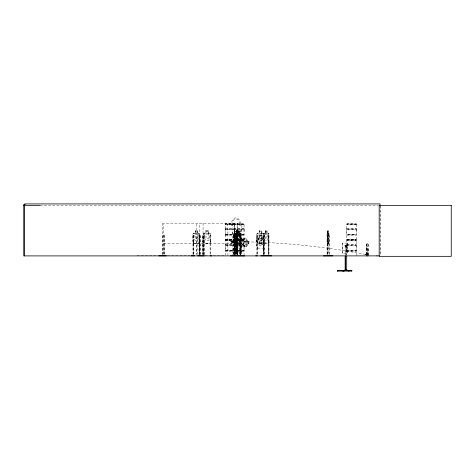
<?xml version="1.0" encoding="UTF-8"?>
<svg xmlns="http://www.w3.org/2000/svg" width="475" height="475" viewBox="0 0 475 475"><rect width="100%" height="100%" fill="white"/><g stroke="black" fill="none" stroke-linecap="round" stroke-linejoin="round"><path stroke-width="0.36" stroke-dasharray="2.38 1.78" d="M225.227 247.908L225.221 251.103M244.138 229.027L244.031 234.223L225.203 234.223L225.227 231.883M227.822 245.171L227.917 250.301L227.917 247.908M227.917 244.625L227.917 231.883M232.328 231.883L232.328 250.301L232.328 247.908M234.519 231.883L234.519 250.301L234.519 247.908M234.721 247.908L234.84 245.047M234.721 231.883L234.834 224.04M237.429 247.908L237.536 234.745M237.429 231.883L237.447 224.093M241.84 247.908L241.852 229.544M241.84 231.883L241.84 223.885M244.031 247.908L244.031 234.252M244.031 231.883L244.031 229.544L225.203 229.544L225.215 234.223M346.833 247.908L346.833 250.272L346.714 245.148L346.774 246.466L345.076 246.466L345.076 245.142L346.774 245.142L346.738 234.822L356.44 234.822L356.434 224.01M346.833 231.883L346.768 234.525L356.404 234.525M356.339 247.908L356.428 234.846M356.339 231.883L356.339 229.544L346.821 229.544L346.821 234.223L356.345 234.252M236.853 238.082L236.764 254.493M236.865 240.783L237.268 243.23L237.708 240.736M240.605 243.23L240.552 230.612M240.712 240.724L240.688 243.23L233.902 243.23L233.427 240.736L233.445 234.003L233.938 233.118L234.911 233.118M366.878 255.14L366.967 248.591A1.698 0.439 -90 0 0 366.878 245.919L366.712 243.265L366.54 245.919A1.698 0.439 -90 0 0 366.451 248.591L366.528 254.41C363.975 254.238 367.169 253.852 366.546 254.493M366.979 255.14L367.068 248.591A1.698 0.439 -90 0 0 366.979 245.919L366.759 243.236L366.439 245.919A1.698 0.439 -90 0 0 366.344 248.591L366.569 254.416L365.916 254.493L366.534 254.232M236.734 238.937L236.746 237.999M240.546 240.724L240.588 238.717M365.952 254.487L365.958 254.107L365.833 254.416M240.493 233.118L240.487 254.452M366.267 254.309L366.48 254.137M225.209 228.659L225.192 223.885L244.144 223.986L225.144 223.915M225.209 244.655L244.031 244.655M227.917 234.252L227.828 223.968M232.328 234.252L232.311 224.069M232.328 250.272L232.328 255.58M234.745 229.461L234.739 255.58M234.727 235.113L234.739 234.252M234.739 251.132L234.858 250.717M241.84 251.186L241.852 245.569M244.031 255.58L244.114 250.568L225.15 250.574M346.815 228.689L346.815 223.885L356.363 223.903M356.339 255.58L356.345 250.272L346.827 250.331M365.768 254.517L365.803 254.309M366.457 254.309L366.332 254.149M368.553 255.14L368.79 248.591A1.698 1.146 -90 0 0 368.553 245.919L368.553 244.085A0.849 0.57 -90 0 0 367.983 243.236A0.849 0.57 -90 0 0 367.407 244.085L367.407 245.919A1.698 1.146 -90 0 0 367.169 248.591L367.312 254.517L367.947 254.493M368.63 255.14L368.79 248.591M227.917 255.58L227.917 250.301M346.821 229.544L346.809 228.772M225.227 234.252L225.221 235.083M225.18 245.403L225.197 235M241.852 251.162L241.84 255.58M367.947 254.131C367.84 254.843 367.027 253.792 367.312 254.517M367.228 254.493C368.173 253.947 367.424 254.416 367.84 254.392M328.694 243.147L328.89 240.724M328.712 243.23L328.967 240.724M366.124 254.487L365.887 254.167M367.169 248.591L367.46 254.41L367.193 254.208M367.264 254.107L367.573 254.309M367.899 254.487C365.483 254.089 369.532 254.653 367.3 254.101M236.574 242.529L236.877 242.529M236.271 242.499L236.271 242.583M235.214 238.693L235.986 238.854L235.933 239.542M235.743 239.542L235.719 234.038L236.609 233.207L236.609 230.612M235.161 245.646L235.956 245.504L235.956 246.311M234.519 250.301L234.519 255.58M244.138 229.122L225.138 229.217L225.221 228.689M225.192 239.928L244.049 240.112L225.102 240.035L244.049 239.679M234.846 240.035L234.775 239.679M346.815 224.069L356.375 224.069L346.839 223.897M346.815 239.679L356.363 240.112L346.714 240.012L356.363 239.679M366.029 254.481L365.934 254.404M235.214 239.542L244.334 239.465L244.334 238.777L235.214 238.777L235.172 239.495M235.95 239.442L235.956 238.717M235.214 245.563L235.214 246.335L246.448 246.329M235.95 246.228L235.95 245.587M237.185 243.23L237.66 240.724M367.567 254.315L367.923 254.208M240.386 243.147L240.831 240.724M240.902 240.724L240.415 243.23L240.386 240.724M346.726 229.027L356.416 228.932M346.803 250.408L346.833 255.58M239.501 243.147L240.035 240.724M239.542 243.23L240.154 240.736L240.154 234.015L240.184 254.452M268.179 243.23L268.725 240.724M367.555 254.416L367.264 254.297L367.567 254.309M367.739 254.362L367.466 254.386M227.899 244.791L227.816 245.195M327.067 254.452L327.275 233.118M327.067 234.038L327.281 233.207M225.102 228.998L244.108 228.932L244.031 223.885M225.132 234.573L244.097 234.525M198.847 243.147L199.553 240.724M235.469 242.458L235.665 242.618M240.16 238.717L239.489 240.724L236.609 240.724L235.743 238.693M263.981 240.724L263.144 243.147L257.509 243.147L256.773 240.724L256.773 234.05L257.527 233.207L263.162 233.207M263.203 243.23L264.058 240.736M263.186 248.11L264.041 245.617L263.203 248.11L257.414 248.11M236.888 238.717L236.194 240.724L234.775 240.736L235.386 243.23M235.428 246.311L235.428 238.717M346.768 244.928L356.404 244.928M244.114 250.865L225.138 250.865M346.738 250.592L356.428 250.568M356.416 245.272L345.147 245.189L345.147 255.378M356.404 250.889L346.768 250.889M237.28 233.118L236.859 234.015L236.799 254.493M237.352 233.118L236.9 234.05L236.194 233.207L236.235 230.612M233.575 254.452L233.51 234.003L234.003 233.118M232.774 224.372L232.079 224.259A5.356 3.824 -90 0 1 235.903 218.904A5.356 3.824 -90 0 1 239.721 224.259L238.967 224.259L240.136 225.744L241.312 224.259L240.552 224.259A6.418 4.578 -90 0 0 235.974 217.841A6.418 4.578 -90 0 0 231.396 224.259L230.666 224.117M235.458 233.118L234.834 234.038L234.834 240.736M264.118 233.207L263.524 234.038L263.524 254.452M232.845 224.259L231.735 225.744L230.642 224.259M237.447 240.112L237.417 239.691M246.388 246.329L247.047 245.575L247.107 243.907L248.876 243.907L248.876 241.401L246.988 241.484L246.394 240.231L243.087 240.231L241.668 241.484L241.668 243.823L243.087 245.076L246.394 245.076L246.988 243.823L248.817 243.823M246.412 246.412L247.107 245.617L247.047 239.78L246.477 238.895L241.662 238.895M256.738 238.931L257.492 238.082L263.144 238.082L264.041 238.883L263.162 237.999L261.571 237.999M204.226 233.118L203.431 234.015L203.448 254.452L203.401 235.535L204.125 235.535L204.125 255.906M199.589 240.736L198.9 243.23L193.669 243.23L192.909 240.736L192.909 234.003L193.735 233.118L195.172 233.118L195.136 230.612L197.398 230.612L197.398 233.118M193.022 254.452L192.945 234.003L193.764 233.207M225.245 239.554L244.019 239.566M244.019 240.403L225.245 240.392M346.851 239.554L356.333 239.566M356.333 240.403L346.851 240.392M259.243 230.696L259.243 233.207L257.996 234.038L257.996 238.717L259.225 240.724L261.511 240.724L262.734 238.717L262.734 234.038L261.511 233.207L261.511 230.696M259.213 238.082L257.984 238.919L257.984 243.598L259.213 245.605L261.505 245.605L262.734 243.598L262.734 238.919L261.505 238.082M237.571 242.381L232.032 242.529L237.571 242.701L237.571 242.381L237.571 242.701M241.722 238.895L239.958 239.756M239.958 239.816L241.727 238.978M232.186 242.749L232.186 242.315M40.072 205.408L378.438 205.408M244.049 224.069L225.114 224.016M225.203 228.606L244.043 228.606M346.821 228.606L356.351 228.606M346.756 229.217L356.416 229.217M205.889 230.612L208.365 230.612L208.287 233.207L209.499 234.038L209.499 238.717L208.27 240.724L205.972 240.724L204.743 238.717L204.743 234.038L205.972 233.207L205.907 230.612L205.889 233.118L204.214 233.118M236.9 231.117L237.963 231.117L237.963 231.948L236.9 231.948M327.744 231.117L328.13 231.117L328.13 231.948L327.744 231.948M197.362 233.118L198.918 233.118L199.625 234.015L198.882 233.118M208.353 233.118L209.962 233.118L210.829 234.003L210.746 254.452M259.16 233.118L257.474 233.118L256.69 234.015L256.666 254.452M261.594 233.118L263.197 233.118L264.058 234.003L264.035 254.452M265.24 233.118L264.035 233.118L263.405 234.003L263.405 240.736L264.017 243.23L268.238 243.23L268.785 240.736L268.725 234.015L268.132 233.207M266.95 233.118L268.221 233.118M327.192 233.118L327.691 233.118M328.261 233.118L328.783 233.118L328.991 234.015L328.706 233.118M193.723 233.207L198.882 233.207M233.955 233.207L240.688 233.207M264.058 233.207L268.191 233.207M327.204 233.207L328.777 233.207M239.489 234.038L236.609 234.038L236.645 254.44M234.888 238.717L236.194 238.717L236.194 234.038L234.775 234.003L235.404 233.118L240.688 233.118L240.368 254.452M240.386 233.207L240.95 234.003L240.956 254.452M268.725 234.015L268.814 254.452M327.043 234.003L327.186 243.23L328.789 243.23M225.138 234.846L244.108 234.84M225.203 235.167L244.043 235.167M346.821 235.167L356.351 235.167M162.432 235.535L162.693 254.44M163.715 235.535L164.451 235.535L164.451 254.44M193.022 235.535L193.752 235.535L193.752 254.452M210.799 235.535L210.069 235.535L210.122 254.452M233.575 235.535L235.57 235.535L235.57 254.452M236.645 235.535L237.928 235.535L237.928 254.452M240.368 235.535L239.697 235.535L239.697 254.452M240.463 235.535L241.116 235.535L241.116 254.452M256.666 235.535L257.397 235.535L257.397 255.906M261.588 235.493L259.113 235.493L259.13 237.999L257.438 237.999L256.66 238.895L256.66 245.617L257.432 248.11M327.067 235.535L327.501 235.535L327.501 254.452M328.825 235.535L329.258 235.535L329.258 254.452M259.196 235.576L261.505 235.576M233.427 236.378L237.637 236.378M236.609 238.717L239.489 238.717M241.668 238.978L246.454 238.978M235.161 239.382L235.986 239.382M225.192 239.691L244.049 239.691M346.815 239.691L356.363 239.691M225.209 240.095L244.049 240.101M346.815 240.101L356.363 240.095M203.431 240.736L204.203 243.23L209.986 243.23L210.811 240.736M240.386 240.736L240.718 240.736M256.69 240.736L257.468 243.23L263.221 243.23M328.908 240.736L328.908 234.015M230.975 241.579L232.186 241.579A0.956 0.671 -90 0 1 232.762 243.01A0.956 0.671 -90 0 1 231.604 243.01A0.956 0.671 -90 0 1 232.186 241.579M236.651 241.947L238.147 241.947L238.147 243.117M236.687 242.113L235.933 242.113L235.933 242.963M235.707 242.963L236.906 242.963M193.723 243.147L198.882 243.147M233.955 243.147L240.688 243.147M264.058 243.147L268.191 243.147M327.204 243.147L328.777 243.147M163.715 243.533L237.334 243.533M368.553 244.085L368.553 245.919M346.821 244.625L356.345 244.655M225.138 244.952L244.079 244.874M225.138 245.243L244.108 245.243M244.097 250.545L244.043 250.248L225.209 250.272L225.215 245.569L244.334 245.563L244.334 246.252M346.821 245.569L356.351 245.569L356.339 250.248M235.161 246.175L235.986 246.175M246.472 246.412L241.662 246.412L239.899 245.64M236.894 248.11L236.74 245.605M225.227 255.58L225.209 251.186L244.043 251.186M346.821 251.186L356.351 251.186M365.691 254.018L366.005 254.018M367.05 254.018L367.668 254.018M365.922 254.517L366.468 254.487M137.02 255.271L158.116 255.271M167.218 255.271L190 255.271M205.123 255.271L209.843 255.271M213.204 255.271L224.544 255.271M234.502 224.093L234.513 234.223M239.958 245.575L241.722 246.412M246.418 238.895L247.047 239.816L247.107 241.401M268.161 233.118L268.785 234.015M239.531 233.118L240.154 234.015L239.489 233.207L240.035 234.05L239.958 245.64M240.902 234.038L240.403 233.118L240.386 234.05L240.469 230.612L240.712 234.038M237.191 233.118L237.66 234.05L237.637 240.736M237.167 233.207L237.589 234.05L238.242 233.207L239.145 234.038L239.145 238.717L238.26 240.724L237.571 238.717M234.739 244.655L234.834 245.023M225.15 229.217L225.203 229.52M237.547 234.644L237.441 229.544M234.187 238.717L235.487 243.147M193.022 240.724L193.764 243.147M192.981 240.724L193.711 243.23M256.738 245.605L257.492 248.027M237.464 250.438L237.429 255.58M263.524 240.724L264.118 243.147M263.465 240.724L264.076 243.23M234.834 240.724L235.44 243.23M233.558 240.724L234.027 243.147M233.486 240.724L233.991 243.23M237.447 250.384L237.441 245.569M236.9 240.724L237.34 243.23M327.311 238.717L327.631 240.724L328.237 240.724L328.563 238.717L328.261 230.612M326.984 240.724L327.269 243.23M244.031 250.272L244.043 245.569M240.427 238.717L240.493 243.23M236.888 238.919L236.764 235.493M380.309 206.138L380.309 255.176M380.018 205.408L380.018 255.176M347.148 243.069L347.148 253.258M346.697 245.189L346.697 254.648M346.299 245.142L346.293 254.648M345.545 245.142L345.551 255.378M342.41 243.069L342.41 253.258M329.003 235.535L329.08 255.906M328.89 234.05L328.825 254.452M328.32 233.207L328.344 230.612L327.613 230.612L327.613 233.118M327.714 230.696L327.714 233.207M327.691 230.612L327.311 234.038L327.245 254.452M327.322 235.535L327.322 254.452M269.004 254.452L269.004 235.535L268.327 235.535L268.327 254.452M268.517 235.535L268.517 255.906M267.009 233.118L267.009 230.612L265.181 230.612L265.24 233.207L264.355 234.038L264.355 238.717L265.24 240.724L266.891 240.724L267.781 238.717L267.781 234.038L266.891 233.207L266.95 230.612M265.299 230.696L265.299 233.207M264.201 254.452L264.201 235.535L263.304 235.535L263.304 254.452M263.981 234.038L263.981 254.452M263.714 235.535L263.714 254.452M261.529 233.207L261.612 230.612L259.142 230.612L259.225 233.207M261.571 235.493L261.588 237.999M257.337 235.535L257.337 254.452M248.817 241.401L248.817 243.907M244.144 238.777L244.144 239.465M244.144 245.563L244.144 246.252M240.878 234.003L240.89 254.452M240.748 235.535L240.754 255.906M240.635 234.003L240.688 254.452M239.881 235.535L239.881 255.906M239.56 233.207L239.608 230.612L236.55 230.612L236.55 233.118M239.537 230.612L239.489 243.23M238.379 230.612L238.379 233.118M238.266 230.612L238.313 233.207M238.26 234.038L238.26 238.717M238.195 230.612L238.242 243.23M237.999 241.947L237.999 243.117M237.708 234.015L237.708 254.452M237.547 235.535L237.512 255.906M237.286 254.452L237.334 223.161L163.715 223.161L163.715 254.44M237.251 235.535L237.251 255.906M237.144 235.535L237.144 254.452M236.989 230.612L236.989 254.452M236.9 230.612L236.918 254.452M236.538 242.113L236.538 242.963M236.425 243.176L236.419 254.493L236.307 242.963M236.307 233.118L236.307 230.612L234.84 230.612L234.888 233.207L234.187 234.038L234.181 254.452M236.259 243.176L236.247 254.493M236.081 242.113L236.081 242.963M235.82 243.176L235.855 254.493M235.778 239.542L235.778 254.493M235.594 239.542L235.594 245.486M235.38 235.535L235.38 254.452M235.214 238.777L235.214 246.252M235.083 235.535L235.083 254.452M234.899 223.161L234.893 254.452M234.3 235.535L234.3 254.44M233.955 235.535L233.955 254.452M233.795 235.535L233.795 254.452M208.27 230.696L208.27 233.207M204.078 235.535L204.078 254.452M203.14 254.44L203.14 235.535L202.403 235.535L202.403 254.44M203.068 223.161L203.068 254.44M202.475 235.535L202.475 254.44M200.213 254.44L200.213 235.535L199.055 235.535L199.055 254.452M200.082 235.535L200.082 254.44M199.791 235.535L199.791 254.452M199.666 235.535L199.666 254.452L199.613 223.161M199.518 234.05L199.482 254.44M199.173 235.535L199.173 255.906M197.362 230.612L197.285 233.207L198.402 234.038L198.402 238.717L197.285 240.724L195.207 240.724L194.097 238.717L194.097 234.038L195.207 233.207L195.249 230.696M197.285 254.44L197.285 235.535L196.597 235.535L196.597 254.44L196.597 223.161M193.634 235.535L193.634 254.452M193.141 235.535L193.141 254.452M164.38 235.535L164.38 254.44M163.786 235.535L163.786 254.44M162.432 223.161L162.432 254.44M230.636 241.704A709.81 706.877 -90 0 1 366.837 254.671M236.776 244.672L236.776 244.672M236.9 245.605L236.811 248.11L236.835 243.598L236.877 245.605M242.309 244.203L242.41 244.845L244.459 243.176C247.024 246.537 247.285 243.598 244.857 242.683C247.279 241.799 247.047 238.693 244.441 242.143C241.745 238.61 241.52 241.698 244.067 242.642L242.309 244.203M260.247 244.649L260.252 244.625M262.485 244.672L261.695 244.75L260.348 242.327C259.415 246.127 256.393 245.349 259.825 241.775C256.589 238.414 259.344 237.583 260.306 241.211C261.238 237.595 264.165 238.379 260.84 241.793L262.485 244.672M210.734 240.724L209.908 243.147L204.25 243.147L203.508 240.724L203.526 234.05L204.262 233.207L209.926 233.207L210.734 234.038L210.734 240.724M244.031 224.372L225.209 224.372L244.019 224.36M356.339 224.372L346.839 224.378L356.333 224.36M196.917 231.117L195.581 231.117L195.581 231.948L196.917 231.948L196.917 231.117M207.86 231.117L206.382 231.117L206.382 231.948L207.86 231.948L207.86 231.117M235.956 231.117L235.119 231.117L235.119 231.948L235.956 231.948L235.956 231.117M239.269 231.117L238.462 231.117L238.462 231.948L239.269 231.948L239.269 231.117M261.102 231.117L259.629 231.117L259.629 231.948L261.102 231.948L261.102 231.117M266.6 231.117L265.537 231.117L265.537 231.948L266.6 231.948L266.6 231.117M197.285 234.038L195.207 234.038L195.207 238.717L197.285 238.717L197.285 234.038M208.27 234.038L205.972 234.038L205.972 238.717L208.27 238.717L208.27 234.038M261.511 234.038L259.225 234.038L259.225 238.717L261.511 238.717L261.511 234.038M266.891 234.038L265.24 234.038L265.24 238.717L266.891 238.717L266.891 234.038M328.237 234.038L327.631 234.038L327.631 238.717L328.237 238.717L328.237 234.038M261.096 235.998L259.623 235.998L259.623 236.829L261.096 236.829L261.096 235.998M261.505 238.919L259.213 238.919L259.213 243.598L261.505 243.598L261.505 238.919M246.394 241.484L243.087 241.484L243.087 243.823L246.394 243.823L246.394 241.484M248.461 241.9L247.873 241.9L247.873 243.408L248.461 243.408L248.461 241.9M347.267 243.069L342.285 243.069L342.285 253.258L347.267 253.258L347.267 243.069M345.378 245.51L344.773 245.723L345.378 245.51M231.444 243.206A0.956 0.671 -90 0 0 231.147 241.609A0.956 0.671 -90 0 0 230.328 242.778A0.956 0.671 -90 0 0 231.444 243.206"/><path stroke-width="0.71" d="M158.745 255.841L166.387 255.841M323.374 255.906L332.856 255.841M260.817 255.841L271.712 255.841M197.535 255.841L201.643 255.853M191.199 255.841L194.703 255.841M257.349 255.841L255.71 255.853M202.213 255.906L204.292 255.853M366.468 255.782L366.92 255.882M368.155 255.782L367.715 255.9M376.883 255.894L377.108 255.882M230.399 255.853L244.678 255.906M25.234 204.452L23.75 204.452L23.75 255.906L379.501 255.882M23.75 205.408L40.042 205.408M211.672 255.853L210.241 255.853M380.018 205.408L380.018 203.923L24.587 203.923L24.587 255.906M351.607 270.655L351.607 271.077M349.054 270.655L349.054 271.077M348.727 270.655L348.727 271.077M346.774 270.655L346.774 269.384L345.076 269.384L345.076 270.655M346.697 256.102L346.697 270.655M345.551 256.102L345.545 270.655M345.147 256.102L345.147 270.655M344.019 270.655L344.019 271.077M343.752 270.655L343.752 271.077M343.098 270.655L343.098 271.077M342.79 270.655L342.772 271.077M337.814 270.655L337.814 271.077M337.796 270.679L337.796 271.053M451.25 205.408L379.181 205.408L379.181 256.334L451.25 256.334L451.25 205.408M351.88 270.655L337.541 270.655L337.541 271.077L351.88 271.077L351.88 270.655"/></g></svg>
